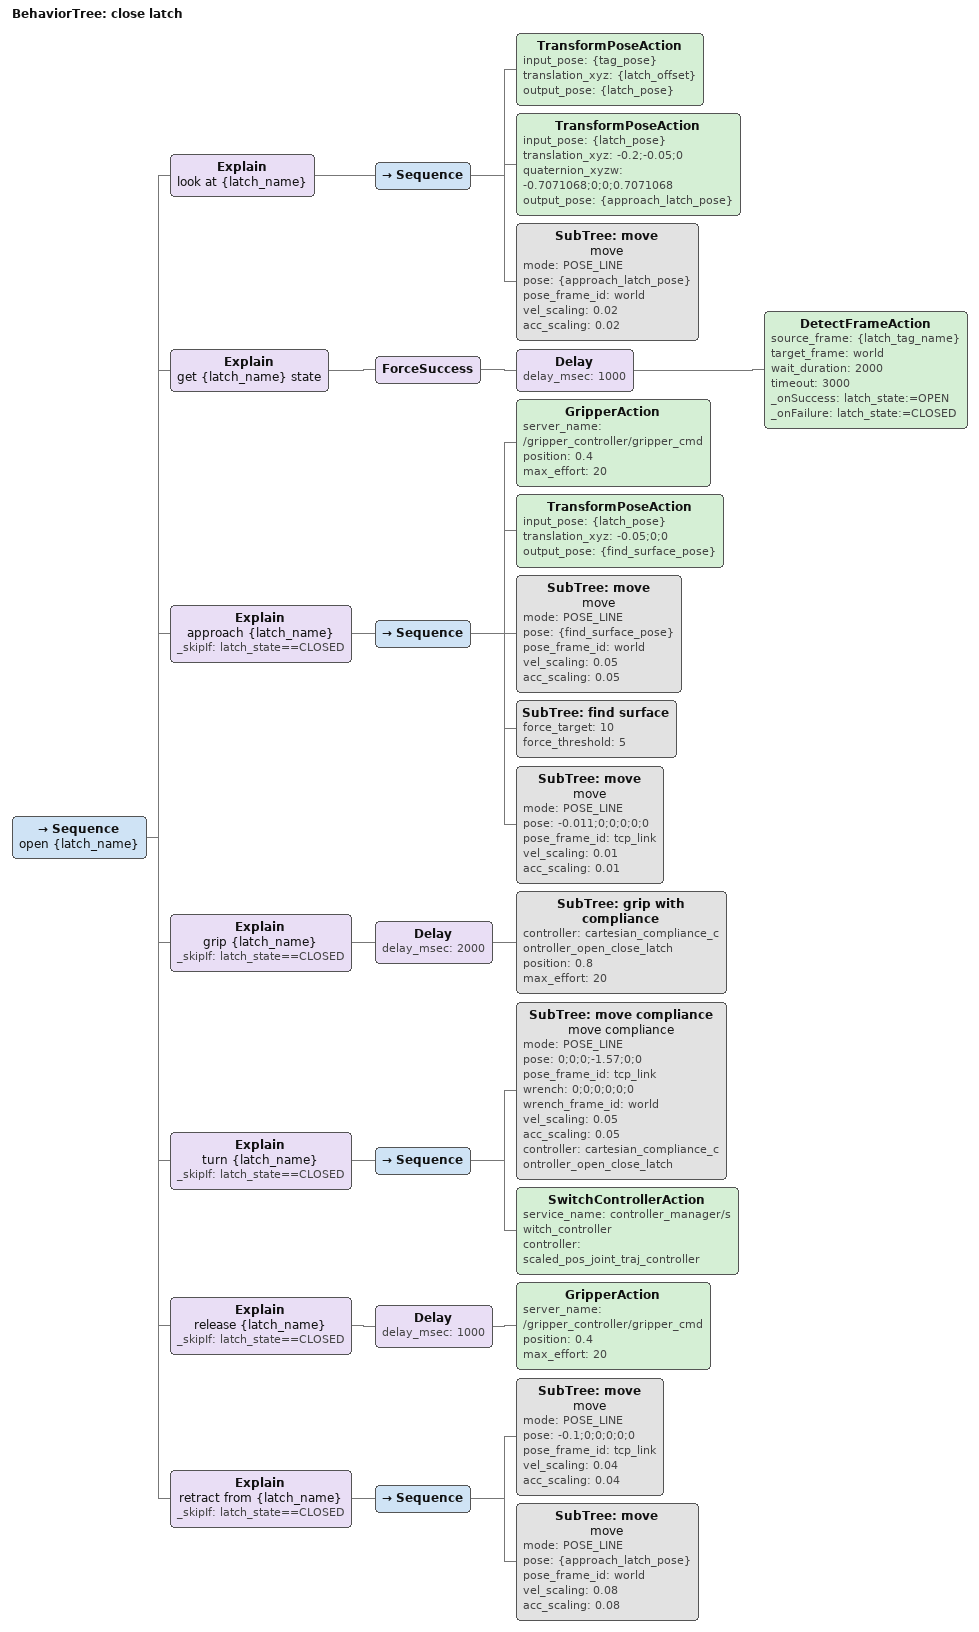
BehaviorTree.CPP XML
<root>
    <!--
    inputs:
      - latch_name
      - tag_pose
      - latch_offset
      - latch_tag_name
  -->
    <BehaviorTree ID="close latch">
        <Sequence name="open {latch_name}">
            <Explain name="look at {latch_name}">
                <Sequence>
                    <!-- calculate latch pose -->
                    <TransformPoseAction
                        input_pose="{tag_pose}"
                        translation_xyz="{latch_offset}"
                        output_pose="{latch_pose}"
                    />
                    <!-- calculate pose to inspect latch-->
                    <TransformPoseAction
                        input_pose="{latch_pose}"
                        translation_xyz="-0.2;-0.05;0"
                        quaternion_xyzw="-0.7071068;0;0;0.7071068"
                        output_pose="{approach_latch_pose}"
                    />
                    <SubTree
                        ID="move"
                        name="move"
                        mode="POSE_LINE"
                        pose="{approach_latch_pose}"
                        pose_frame_id="world"
                        vel_scaling="0.02"
                        acc_scaling="0.02"
                    />
                </Sequence>
            </Explain>

            <Explain name="get {latch_name} state">
                <ForceSuccess>
                    <Delay delay_msec="1000">
                        <DetectFrameAction
                            source_frame="{latch_tag_name}"
                            target_frame="world"
                            wait_duration="2000"
                            timeout="3000"
                            _onSuccess="latch_state:=OPEN"
                            _onFailure="latch_state:=CLOSED"
                        />
                    </Delay>
                </ForceSuccess>
            </Explain>

            <Explain name="approach {latch_name}" _skipIf="latch_state==CLOSED">
                <Sequence>
                    <!-- close gripper half way -->
                    <GripperAction
                        server_name="/gripper_controller/gripper_cmd"
                        position="0.4"
                        max_effort="20"
                    />
                    <!-- calculate find surface pose -->
                    <TransformPoseAction
                        input_pose="{latch_pose}"
                        translation_xyz="-0.05;0;0"
                        output_pose="{find_surface_pose}"
                    />
                    <!-- plan to find surface pose -->
                    <SubTree
                        ID="move"
                        name="move"
                        mode="POSE_LINE"
                        pose="{find_surface_pose}"
                        pose_frame_id="world"
                        vel_scaling="0.05"
                        acc_scaling="0.05"
                    />
                    <SubTree
                        ID="find surface"
                        force_target="10"
                        force_threshold="5"
                    />
                    <SubTree
                        ID="move"
                        name="move"
                        mode="POSE_LINE"
                        pose="-0.011;0;0;0;0;0"
                        pose_frame_id="tcp_link"
                        vel_scaling="0.01"
                        acc_scaling="0.01"
                    />
                </Sequence>
            </Explain>

            <Explain name="grip {latch_name}" _skipIf="latch_state==CLOSED">
                <Delay delay_msec="2000">
                    <SubTree
                        ID="grip with compliance"
                        controller="cartesian_compliance_controller_open_close_latch"
                        position="0.8"
                        max_effort="20"
                    />
                </Delay>
            </Explain>

            <Explain name="turn {latch_name}" _skipIf="latch_state==CLOSED">
                <Sequence>
                    <SubTree
                        ID="move compliance"
                        name="move compliance"
                        mode="POSE_LINE"
                        pose="0;0;0;-1.57;0;0"
                        pose_frame_id="tcp_link"
                        wrench="0;0;0;0;0;0"
                        wrench_frame_id="world"
                        vel_scaling="0.05"
                        acc_scaling="0.05"
                        controller="cartesian_compliance_controller_open_close_latch"
                    />
                    <!-- switch back to joint traj ctrl -->
                    <SwitchControllerAction
                        service_name="controller_manager/switch_controller"
                        controller="scaled_pos_joint_traj_controller"
                    />
                </Sequence>
            </Explain>

            <Explain name="release {latch_name}" _skipIf="latch_state==CLOSED">
                <Delay delay_msec="1000">
                    <!-- open gripper -->
                    <GripperAction
                        server_name="/gripper_controller/gripper_cmd"
                        position="0.4"
                        max_effort="20"
                    />
                </Delay>
            </Explain>

            <Explain name="retract from {latch_name}" _skipIf="latch_state==CLOSED">
                <Sequence >
                    <SubTree
                        ID="move"
                        name="move"
                        mode="POSE_LINE"
                        pose="-0.1;0;0;0;0;0"
                        pose_frame_id="tcp_link"
                        vel_scaling="0.04"
                        acc_scaling="0.04"
                    />
                    <SubTree
                        ID="move"
                        name="move"
                        mode="POSE_LINE"
                        pose="{approach_latch_pose}"
                        pose_frame_id="world"
                        vel_scaling="0.08"
                        acc_scaling="0.08"
                    />
                </Sequence>
            </Explain>
        </Sequence>
    </BehaviorTree>

</root>
